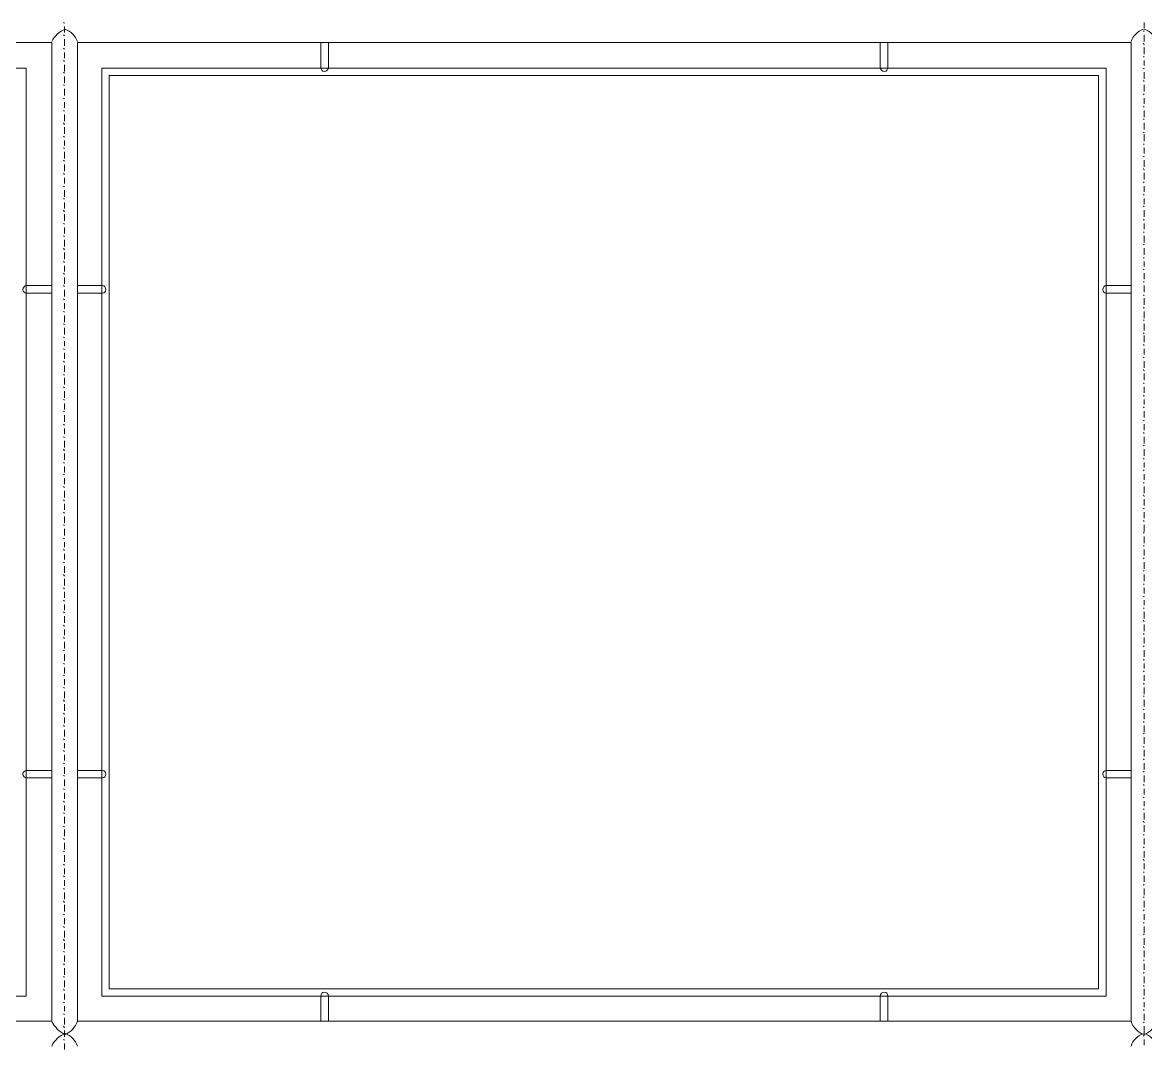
# Model space of a CAD drawing. Header units: millimetres. Extents: x 2928 to 3112, y 1220 to 1280.
# Drawn here: x 3061.409 to 3063.647, y 1234.856 to 1236.896 of the extents above; entities that cross this region are included whole.
import ezdxf

# ---------------------------------------------------------------- set-up
doc = ezdxf.new("R2010")
doc.units = ezdxf.units.MM

msp = doc.modelspace()

# ---------------------------------------------------------------- linework, layer by layer
at = {"color": 252, "linetype": 'Continuous', "lineweight": 13, "true_color": 0x989898}
for points in [[(3061.49262, 1236.89429), (3061.49097, 1236.89594), (3061.49097, 1236.89594)], [(3061.49262, 1236.8761), (3061.49262, 1236.88767), (3061.49262, 1236.88767)], [(3063.64446, 1236.88437), (3063.64446, 1236.89594), (3063.64446, 1236.89594)], [(3061.49262, 1236.86948), (3061.49097, 1236.87113), (3061.49097, 1236.87113)], [(3061.49262, 1236.84963), (3061.49262, 1236.86286), (3061.49262, 1236.86286)], [(3063.64446, 1236.87775), (3063.64281, 1236.8794), (3063.64281, 1236.8794)], [(3063.64446, 1236.8579), (3063.64446, 1236.87113), (3063.64446, 1236.87113)], [(3061.49262, 1236.84302), (3061.49097, 1236.84467), (3061.49097, 1236.84467)], [(3061.49262, 1236.82482), (3061.49262, 1236.8364), (3061.49262, 1236.8364)], [(3063.64446, 1236.85129), (3063.64281, 1236.85459), (3063.64281, 1236.85459)], [(3063.64446, 1236.83309), (3063.64446, 1236.84632), (3063.64446, 1236.84632)], [(3061.49262, 1236.81821), (3061.49097, 1236.81986), (3061.49097, 1236.81986)], [(3063.64446, 1236.82648), (3063.64281, 1236.82813), (3063.64281, 1236.82813)], [(3063.64446, 1236.80994), (3063.64446, 1236.81986), (3063.64446, 1236.81986)], [(3061.49262, 1236.79505), (3061.49097, 1236.7967), (3061.49097, 1236.7967)], [(3061.49262, 1236.79836), (3061.49262, 1236.81159), (3061.49262, 1236.81159)], [(3063.64446, 1236.80332), (3063.64281, 1236.80497), (3063.64281, 1236.80497)], [(3063.64446, 1236.78347), (3063.64446, 1236.7967), (3063.64446, 1236.7967)], [(3061.49262, 1236.77024), (3061.49097, 1236.77189), (3061.49097, 1236.77189)], [(3061.49262, 1236.7752), (3061.49262, 1236.78843), (3061.49262, 1236.78843)], [(3063.64446, 1236.77851), (3063.64281, 1236.78016), (3063.64281, 1236.78016)], [(3063.64446, 1236.75866), (3063.64446, 1236.77189), (3063.64446, 1236.77189)], [(3061.49262, 1236.75039), (3061.49262, 1236.76362), (3061.49262, 1236.76362)], [(3063.64446, 1236.75205), (3063.64281, 1236.7537), (3063.64281, 1236.7537)], [(3061.49262, 1236.74378), (3061.49097, 1236.74543), (3061.49097, 1236.74543)], [(3061.49262, 1236.72558), (3061.49262, 1236.73716), (3061.49262, 1236.73716)], [(3063.64446, 1236.72724), (3063.64281, 1236.72889), (3063.64281, 1236.72889)], [(3063.64446, 1236.73385), (3063.64446, 1236.74543), (3063.64446, 1236.74543)], [(3061.49262, 1236.71897), (3061.49097, 1236.72062), (3061.49097, 1236.72062)], [(3061.49262, 1236.69912), (3061.49262, 1236.71235), (3061.49262, 1236.71235)], [(3063.64446, 1236.70243), (3063.64281, 1236.70408), (3063.64281, 1236.70408)], [(3063.64446, 1236.70739), (3063.64446, 1236.72062), (3063.64446, 1236.72062)], [(3061.49262, 1236.6925), (3061.49097, 1236.69581), (3061.49097, 1236.69581)], [(3061.49262, 1236.67431), (3061.49262, 1236.68754), (3061.49262, 1236.68754)], [(3063.64446, 1236.68258), (3063.64446, 1236.69581), (3063.64446, 1236.69581)], [(3061.49262, 1236.66769), (3061.49097, 1236.66935), (3061.49097, 1236.66935)], [(3061.49262, 1236.65115), (3061.49262, 1236.66108), (3061.49262, 1236.66108)], [(3063.64446, 1236.67596), (3063.64281, 1236.67762), (3063.64281, 1236.67762)], [(3063.64446, 1236.65942), (3063.64446, 1236.67265), (3063.64446, 1236.67265)], [(3061.49262, 1236.64454), (3061.49097, 1236.64619), (3061.49097, 1236.64619)], [(3061.49262, 1236.62469), (3061.49262, 1236.63792), (3061.49262, 1236.63792)], [(3063.64446, 1236.65281), (3063.64281, 1236.65446), (3063.64281, 1236.65446)], [(3063.64446, 1236.63461), (3063.64446, 1236.64619), (3063.64446, 1236.64619)], [(3061.49262, 1236.61973), (3061.49097, 1236.62138), (3061.49097, 1236.62138)], [(3061.49262, 1236.59988), (3061.49262, 1236.61311), (3061.49262, 1236.61311)], [(3063.64446, 1236.628), (3063.64281, 1236.62965), (3063.64281, 1236.62965)], [(3063.64446, 1236.60815), (3063.64446, 1236.62138), (3063.64446, 1236.62138)], [(3061.49262, 1236.59326), (3061.49097, 1236.59492), (3061.49097, 1236.59492)], [(3063.64446, 1236.60153), (3063.64281, 1236.60484), (3063.64281, 1236.60484)], [(3063.64446, 1236.58334), (3063.64446, 1236.59657), (3063.64446, 1236.59657)], [(3061.49262, 1236.56845), (3061.49097, 1236.57011), (3061.49097, 1236.57011)], [(3061.49262, 1236.57507), (3061.49262, 1236.58665), (3061.49262, 1236.58665)], [(3063.64446, 1236.57672), (3063.64281, 1236.57838), (3063.64281, 1236.57838)], [(3063.64446, 1236.55853), (3063.64446, 1236.57011), (3063.64446, 1236.57011)], [(3061.49262, 1236.54364), (3061.49097, 1236.5453), (3061.49097, 1236.5453)], [(3061.49262, 1236.54861), (3061.49262, 1236.56184), (3061.49262, 1236.56184)], [(3063.64446, 1236.55191), (3063.64281, 1236.55357), (3063.64281, 1236.55357)], [(3063.64446, 1236.53372), (3063.64446, 1236.5453), (3063.64446, 1236.5453)], [(3061.49262, 1236.51883), (3061.49097, 1236.52214), (3061.49097, 1236.52214)], [(3061.49262, 1236.52545), (3061.49262, 1236.53703), (3061.49262, 1236.53703)], [(3063.64446, 1236.52876), (3063.64281, 1236.53041), (3063.64281, 1236.53041)], [(3063.64446, 1236.50891), (3063.64446, 1236.52214), (3063.64446, 1236.52214)], [(3061.49262, 1236.50064), (3061.49262, 1236.51387), (3061.49262, 1236.51387)], [(3063.64446, 1236.50229), (3063.64281, 1236.50395), (3063.64281, 1236.50395)], [(3061.49262, 1236.49402), (3061.49097, 1236.49568), (3061.49097, 1236.49568)], [(3061.49262, 1236.47583), (3061.49262, 1236.48741), (3061.49262, 1236.48741)], [(3063.64446, 1236.47748), (3063.64281, 1236.47914), (3063.64281, 1236.47914)], [(3063.64446, 1236.4841), (3063.64446, 1236.49568), (3063.64446, 1236.49568)], [(3061.49262, 1236.46921), (3061.49097, 1236.47087), (3061.49097, 1236.47087)], [(3061.49262, 1236.44937), (3061.49262, 1236.4626), (3061.49262, 1236.4626)], [(3063.64446, 1236.45764), (3063.64446, 1236.47087), (3063.64446, 1236.47087)], [(3061.49262, 1236.44275), (3061.49097, 1236.44606), (3061.49097, 1236.44606)], [(3061.49262, 1236.42456), (3061.49262, 1236.43779), (3061.49262, 1236.43779)], [(3063.64446, 1236.45267), (3063.64281, 1236.45433), (3063.64281, 1236.45433)], [(3063.64446, 1236.43283), (3063.64446, 1236.44606), (3063.64446, 1236.44606)], [(3061.49262, 1236.41794), (3061.49097, 1236.41959), (3061.49097, 1236.41959)], [(3061.49262, 1236.39975), (3061.49262, 1236.41132), (3061.49262, 1236.41132)], [(3063.64446, 1236.42621), (3063.64281, 1236.42786), (3063.64281, 1236.42786)], [(3063.64446, 1236.40967), (3063.64446, 1236.41959), (3063.64446, 1236.41959)], [(3061.49262, 1236.39478), (3061.49097, 1236.39644), (3061.49097, 1236.39644)], [(3061.49262, 1236.37494), (3061.49262, 1236.38817), (3061.49262, 1236.38817)], [(3063.64446, 1236.40305), (3063.64281, 1236.40471), (3063.64281, 1236.40471)], [(3063.64446, 1236.38486), (3063.64446, 1236.39644), (3063.64446, 1236.39644)], [(3061.49262, 1236.36997), (3061.49097, 1236.37163), (3061.49097, 1236.37163)], [(3063.64446, 1236.37824), (3063.64281, 1236.3799), (3063.64281, 1236.3799)], [(3063.64446, 1236.3584), (3063.64446, 1236.37163), (3063.64446, 1236.37163)], [(3061.49262, 1236.34351), (3061.49097, 1236.34517), (3061.49097, 1236.34517)], [(3061.49262, 1236.35013), (3061.49262, 1236.36336), (3061.49262, 1236.36336)], [(3063.64446, 1236.35178), (3063.64281, 1236.35343), (3063.64281, 1236.35343)], [(3063.64446, 1236.33359), (3063.64446, 1236.34682), (3063.64446, 1236.34682)], [(3061.49262, 1236.32532), (3061.49262, 1236.3369), (3061.49262, 1236.3369)], [(3063.64446, 1236.32697), (3063.64281, 1236.32863), (3063.64281, 1236.32863)], [(3061.49262, 1236.3187), (3061.49097, 1236.32036), (3061.49097, 1236.32036)], [(3061.49262, 1236.29885), (3061.49262, 1236.31209), (3061.49262, 1236.31209)], [(3063.64446, 1236.30216), (3063.64281, 1236.30382), (3063.64281, 1236.30382)], [(3063.64446, 1236.30712), (3063.64446, 1236.32036), (3063.64446, 1236.32036)], [(3061.49262, 1236.29389), (3061.49097, 1236.29555), (3061.49097, 1236.29555)], [(3061.49262, 1236.27404), (3061.49262, 1236.28728), (3061.49262, 1236.28728)], [(3063.64446, 1236.2757), (3063.64281, 1236.27735), (3063.64281, 1236.27735)], [(3063.64446, 1236.28231), (3063.64446, 1236.29555), (3063.64446, 1236.29555)], [(3061.49262, 1236.26743), (3061.49097, 1236.26908), (3061.49097, 1236.26908)], [(3061.49262, 1236.25089), (3061.49262, 1236.26081), (3061.49262, 1236.26081)], [(3063.64446, 1236.25254), (3063.64281, 1236.2542), (3063.64281, 1236.2542)], [(3063.64446, 1236.25916), (3063.64446, 1236.27239), (3063.64446, 1236.27239)], [(3061.49262, 1236.24427), (3061.49097, 1236.24593), (3061.49097, 1236.24593)], [(3061.49262, 1236.22608), (3061.49262, 1236.23766), (3061.49262, 1236.23766)], [(3063.64446, 1236.23435), (3063.64446, 1236.24593), (3063.64446, 1236.24593)], [(3061.49262, 1236.21946), (3061.49097, 1236.22112), (3061.49097, 1236.22112)], [(3061.49262, 1236.19961), (3061.49262, 1236.21285), (3061.49262, 1236.21285)], [(3063.64446, 1236.22773), (3063.64281, 1236.22939), (3063.64281, 1236.22939)], [(3063.64446, 1236.20788), (3063.64446, 1236.22112), (3063.64446, 1236.22112)], [(3061.49262, 1236.193), (3061.49097, 1236.19465), (3061.49097, 1236.19465)], [(3061.49262, 1236.1748), (3061.49262, 1236.18804), (3061.49262, 1236.18804)], [(3063.64446, 1236.20127), (3063.64281, 1236.20458), (3063.64281, 1236.20458)], [(3063.64446, 1236.18307), (3063.64446, 1236.19631), (3063.64446, 1236.19631)], [(3061.49262, 1236.16819), (3061.49097, 1236.16984), (3061.49097, 1236.16984)], [(3063.64446, 1236.17646), (3063.64281, 1236.17811), (3063.64281, 1236.17811)], [(3063.64446, 1236.15826), (3063.64446, 1236.16984), (3063.64446, 1236.16984)], [(3061.49262, 1236.14338), (3061.49097, 1236.14503), (3061.49097, 1236.14503)], [(3061.49262, 1236.14834), (3061.49262, 1236.16157), (3061.49262, 1236.16157)], [(3063.64446, 1236.15165), (3063.64281, 1236.1533), (3063.64281, 1236.1533)], [(3063.64446, 1236.13511), (3063.64446, 1236.14503), (3063.64446, 1236.14503)], [(3061.49262, 1236.12022), (3061.49097, 1236.12188), (3061.49097, 1236.12188)], [(3061.49262, 1236.12518), (3061.49262, 1236.13676), (3061.49262, 1236.13676)], [(3063.64446, 1236.12849), (3063.64281, 1236.13015), (3063.64281, 1236.13015)], [(3063.64446, 1236.10864), (3063.64446, 1236.12188), (3063.64446, 1236.12188)], [(3061.49262, 1236.10037), (3061.49262, 1236.11361), (3061.49262, 1236.11361)], [(3063.64446, 1236.10203), (3063.64281, 1236.10368), (3063.64281, 1236.10368)], [(3061.49262, 1236.09376), (3061.49097, 1236.09541), (3061.49097, 1236.09541)], [(3061.49262, 1236.07556), (3061.49262, 1236.08714), (3061.49262, 1236.08714)], [(3063.64446, 1236.07722), (3063.64281, 1236.07887), (3063.64281, 1236.07887)], [(3063.64446, 1236.08383), (3063.64446, 1236.09541), (3063.64446, 1236.09541)], [(3061.49262, 1236.06895), (3061.49097, 1236.0706), (3061.49097, 1236.0706)], [(3061.49262, 1236.0491), (3061.49262, 1236.06233), (3061.49262, 1236.06233)], [(3063.64446, 1236.05241), (3063.64281, 1236.05406), (3063.64281, 1236.05406)], [(3063.64446, 1236.05737), (3063.64446, 1236.0706), (3063.64446, 1236.0706)], [(3061.49262, 1236.04249), (3061.49097, 1236.04579), (3061.49097, 1236.04579)], [(3061.49262, 1236.02429), (3061.49262, 1236.03752), (3061.49262, 1236.03752)], [(3063.64446, 1236.03256), (3063.64446, 1236.04579), (3063.64446, 1236.04579)], [(3061.49262, 1236.01768), (3061.49097, 1236.01933), (3061.49097, 1236.01933)], [(3061.49262, 1235.99948), (3061.49262, 1236.01106), (3061.49262, 1236.01106)], [(3063.64446, 1236.02595), (3063.64281, 1236.0276), (3063.64281, 1236.0276)], [(3063.64446, 1236.00941), (3063.64446, 1236.01933), (3063.64446, 1236.01933)], [(3061.49262, 1235.99452), (3061.49097, 1235.99617), (3061.49097, 1235.99617)], [(3061.49262, 1235.97633), (3061.49262, 1235.9879), (3061.49262, 1235.9879)], [(3063.64446, 1236.00279), (3063.64281, 1236.00444), (3063.64281, 1236.00444)], [(3063.64446, 1235.9846), (3063.64446, 1235.99617), (3063.64446, 1235.99617)], [(3061.49262, 1235.96971), (3061.49097, 1235.97136), (3061.49097, 1235.97136)], [(3061.49262, 1235.94986), (3061.49262, 1235.96309), (3061.49262, 1235.96309)], [(3063.64446, 1235.97798), (3063.64281, 1235.97963), (3063.64281, 1235.97963)], [(3063.64446, 1235.95813), (3063.64446, 1235.97136), (3063.64446, 1235.97136)], [(3061.49262, 1235.94325), (3061.49097, 1235.9449), (3061.49097, 1235.9449)], [(3063.64446, 1235.95152), (3063.64281, 1235.95482), (3063.64281, 1235.95482)], [(3063.64446, 1235.93332), (3063.64446, 1235.94655), (3063.64446, 1235.94655)], [(3061.49262, 1235.91844), (3061.49097, 1235.92009), (3061.49097, 1235.92009)], [(3061.49262, 1235.92505), (3061.49262, 1235.93663), (3061.49262, 1235.93663)], [(3063.64446, 1235.92671), (3063.64281, 1235.92836), (3063.64281, 1235.92836)], [(3063.64446, 1235.90851), (3063.64446, 1235.92009), (3063.64446, 1235.92009)], [(3061.49262, 1235.89859), (3061.49262, 1235.91182), (3061.49262, 1235.91182)], [(3063.64446, 1235.9019), (3063.64281, 1235.90355), (3063.64281, 1235.90355)], [(3061.49262, 1235.89363), (3061.49097, 1235.89528), (3061.49097, 1235.89528)], [(3061.49262, 1235.87378), (3061.49262, 1235.88701), (3061.49262, 1235.88701)], [(3063.64446, 1235.87874), (3063.64281, 1235.88039), (3063.64281, 1235.88039)], [(3063.64446, 1235.88205), (3063.64446, 1235.89528), (3063.64446, 1235.89528)], [(3061.49262, 1235.86716), (3061.49097, 1235.86882), (3061.49097, 1235.86882)], [(3061.49262, 1235.85062), (3061.49262, 1235.86055), (3061.49262, 1235.86055)], [(3063.64446, 1235.85228), (3063.64281, 1235.85393), (3063.64281, 1235.85393)], [(3063.64446, 1235.85889), (3063.64446, 1235.87212), (3063.64446, 1235.87212)], [(3061.49262, 1235.84401), (3061.49097, 1235.84566), (3061.49097, 1235.84566)], [(3061.49262, 1235.82581), (3061.49262, 1235.83739), (3061.49262, 1235.83739)], [(3063.64446, 1235.82747), (3063.64281, 1235.82912), (3063.64281, 1235.82912)], [(3063.64446, 1235.83408), (3063.64446, 1235.84566), (3063.64446, 1235.84566)], [(3061.49262, 1235.8192), (3061.49097, 1235.82085), (3061.49097, 1235.82085)], [(3061.49262, 1235.79935), (3061.49262, 1235.81258), (3061.49262, 1235.81258)], [(3063.64446, 1235.80762), (3063.64446, 1235.82085), (3063.64446, 1235.82085)], [(3061.49262, 1235.79273), (3061.49097, 1235.79604), (3061.49097, 1235.79604)], [(3061.49262, 1235.77454), (3061.49262, 1235.78777), (3061.49262, 1235.78777)], [(3063.64446, 1235.80266), (3063.64281, 1235.80431), (3063.64281, 1235.80431)], [(3063.64446, 1235.78281), (3063.64446, 1235.79604), (3063.64446, 1235.79604)], [(3061.49262, 1235.76792), (3061.49097, 1235.76958), (3061.49097, 1235.76958)], [(3061.49262, 1235.74973), (3061.49262, 1235.76131), (3061.49262, 1235.76131)], [(3063.64446, 1235.77619), (3063.64281, 1235.77785), (3063.64281, 1235.77785)], [(3063.64446, 1235.758), (3063.64446, 1235.76958), (3063.64446, 1235.76958)], [(3061.49262, 1235.74311), (3061.49097, 1235.74477), (3061.49097, 1235.74477)], [(3063.64446, 1235.75138), (3063.64281, 1235.75304), (3063.64281, 1235.75304)], [(3063.64446, 1235.73484), (3063.64446, 1235.74477), (3063.64446, 1235.74477)], [(3061.49262, 1235.71996), (3061.49097, 1235.72161), (3061.49097, 1235.72161)], [(3061.49262, 1235.72492), (3061.49262, 1235.7365), (3061.49262, 1235.7365)], [(3063.64446, 1235.72823), (3063.64281, 1235.72988), (3063.64281, 1235.72988)], [(3063.64446, 1235.70838), (3063.64446, 1235.72161), (3063.64446, 1235.72161)], [(3061.49262, 1235.69349), (3061.49097, 1235.69515), (3061.49097, 1235.69515)], [(3061.49262, 1235.70011), (3061.49262, 1235.71334), (3061.49262, 1235.71334)], [(3063.64446, 1235.70176), (3063.64281, 1235.70507), (3063.64281, 1235.70507)], [(3063.64446, 1235.68357), (3063.64446, 1235.6968), (3063.64446, 1235.6968)], [(3061.49262, 1235.6753), (3061.49262, 1235.68688), (3061.49262, 1235.68688)], [(3063.64446, 1235.67695), (3063.64281, 1235.67861), (3063.64281, 1235.67861)], [(3061.49262, 1235.66868), (3061.49097, 1235.67034), (3061.49097, 1235.67034)], [(3061.49262, 1235.64884), (3061.49262, 1235.66207), (3061.49262, 1235.66207)], [(3063.64446, 1235.65214), (3063.64281, 1235.6538), (3063.64281, 1235.6538)], [(3063.64446, 1235.65876), (3063.64446, 1235.67034), (3063.64446, 1235.67034)], [(3061.49262, 1235.64387), (3061.49097, 1235.64553), (3061.49097, 1235.64553)], [(3061.49262, 1235.62403), (3061.49262, 1235.63726), (3061.49262, 1235.63726)], [(3063.64446, 1235.62568), (3063.64281, 1235.62733), (3063.64281, 1235.62733)], [(3063.64446, 1235.6323), (3063.64446, 1235.64553), (3063.64446, 1235.64553)], [(3061.49262, 1235.61741), (3061.49097, 1235.61906), (3061.49097, 1235.61906)], [(3061.49262, 1235.59922), (3061.49262, 1235.61079), (3061.49262, 1235.61079)], [(3063.64446, 1235.60914), (3063.64446, 1235.61906), (3063.64446, 1235.61906)], [(3061.49262, 1235.59425), (3061.49097, 1235.59591), (3061.49097, 1235.59591)], [(3061.49262, 1235.57606), (3061.49262, 1235.58764), (3061.49262, 1235.58764)], [(3063.64446, 1235.60252), (3063.64281, 1235.60418), (3063.64281, 1235.60418)], [(3063.64446, 1235.58433), (3063.64446, 1235.59591), (3063.64446, 1235.59591)], [(3061.49262, 1235.56944), (3061.49097, 1235.5711), (3061.49097, 1235.5711)], [(3061.49262, 1235.5496), (3061.49262, 1235.56283), (3061.49262, 1235.56283)], [(3063.64446, 1235.57771), (3063.64281, 1235.57937), (3063.64281, 1235.57937)], [(3063.64446, 1235.55787), (3063.64446, 1235.5711), (3063.64446, 1235.5711)], [(3061.49262, 1235.54298), (3061.49097, 1235.54629), (3061.49097, 1235.54629)], [(3061.49262, 1235.52479), (3061.49262, 1235.53802), (3061.49262, 1235.53802)], [(3063.64446, 1235.5529), (3063.64281, 1235.55456), (3063.64281, 1235.55456)], [(3063.64446, 1235.53306), (3063.64446, 1235.54629), (3063.64446, 1235.54629)], [(3061.49262, 1235.51817), (3061.49097, 1235.51982), (3061.49097, 1235.51982)], [(3063.64446, 1235.52644), (3063.64281, 1235.52809), (3063.64281, 1235.52809)], [(3063.64446, 1235.50825), (3063.64446, 1235.51982), (3063.64446, 1235.51982)], [(3061.49262, 1235.49336), (3061.49097, 1235.49502), (3061.49097, 1235.49502)], [(3061.49262, 1235.49998), (3061.49262, 1235.51155), (3061.49262, 1235.51155)], [(3063.64446, 1235.50163), (3063.64281, 1235.50328), (3063.64281, 1235.50328)], [(3063.64446, 1235.48178), (3063.64446, 1235.49502), (3063.64446, 1235.49502)], [(3061.49262, 1235.47351), (3061.49262, 1235.48675), (3061.49262, 1235.48675)], [(3063.64446, 1235.47848), (3063.64281, 1235.48013), (3063.64281, 1235.48013)], [(3063.64446, 1235.45863), (3063.64446, 1235.47186), (3063.64446, 1235.47186)], [(3061.49262, 1235.4669), (3061.49097, 1235.46855), (3061.49097, 1235.46855)], [(3061.49262, 1235.45036), (3061.49262, 1235.46028), (3061.49262, 1235.46028)], [(3063.64446, 1235.45201), (3063.64281, 1235.45367), (3063.64281, 1235.45367)], [(3061.49262, 1235.44374), (3061.49097, 1235.4454), (3061.49097, 1235.4454)], [(3061.49262, 1235.42555), (3061.49262, 1235.43713), (3061.49262, 1235.43713)], [(3063.64446, 1235.4272), (3063.64281, 1235.42886), (3063.64281, 1235.42886)], [(3063.64446, 1235.43382), (3063.64446, 1235.44705), (3063.64446, 1235.44705)], [(3061.49262, 1235.41893), (3061.49097, 1235.42059), (3061.49097, 1235.42059)], [(3061.49262, 1235.39908), (3061.49262, 1235.41232), (3061.49262, 1235.41232)], [(3063.64446, 1235.40239), (3063.64281, 1235.40405), (3063.64281, 1235.40405)], [(3063.64446, 1235.40735), (3063.64446, 1235.42059), (3063.64446, 1235.42059)], [(3061.49262, 1235.39412), (3061.49097, 1235.39578), (3061.49097, 1235.39578)], [(3061.49262, 1235.37427), (3061.49262, 1235.38751), (3061.49262, 1235.38751)], [(3063.64446, 1235.38254), (3063.64446, 1235.39578), (3063.64446, 1235.39578)], [(3061.49262, 1235.36766), (3061.49097, 1235.36931), (3061.49097, 1235.36931)], [(3061.49262, 1235.34946), (3061.49262, 1235.36104), (3061.49262, 1235.36104)], [(3063.64446, 1235.37593), (3063.64281, 1235.37758), (3063.64281, 1235.37758)], [(3063.64446, 1235.35773), (3063.64446, 1235.36931), (3063.64446, 1235.36931)], [(3061.49262, 1235.34285), (3061.49097, 1235.3445), (3061.49097, 1235.3445)], [(3061.49262, 1235.32631), (3061.49262, 1235.33623), (3061.49262, 1235.33623)], [(3063.64446, 1235.35112), (3063.64281, 1235.35277), (3063.64281, 1235.35277)], [(3063.64446, 1235.33458), (3063.64446, 1235.3445), (3063.64446, 1235.3445)], [(3061.49262, 1235.31969), (3061.49097, 1235.32135), (3061.49097, 1235.32135)], [(3063.64446, 1235.32796), (3063.64281, 1235.32962), (3063.64281, 1235.32962)], [(3063.64446, 1235.30811), (3063.64446, 1235.32135), (3063.64446, 1235.32135)], [(3061.49262, 1235.29323), (3061.49097, 1235.29488), (3061.49097, 1235.29488)], [(3061.49262, 1235.29984), (3061.49262, 1235.31308), (3061.49262, 1235.31308)], [(3063.64446, 1235.3015), (3063.64281, 1235.30481), (3063.64281, 1235.30481)], [(3063.64446, 1235.2833), (3063.64446, 1235.29654), (3063.64446, 1235.29654)], [(3061.49262, 1235.26842), (3061.49097, 1235.27007), (3061.49097, 1235.27007)], [(3061.49262, 1235.27503), (3061.49262, 1235.28827), (3061.49262, 1235.28827)], [(3063.64446, 1235.27669), (3063.64281, 1235.27834), (3063.64281, 1235.27834)], [(3063.64446, 1235.25849), (3063.64446, 1235.27007), (3063.64446, 1235.27007)], [(3061.49262, 1235.24857), (3061.49262, 1235.2618), (3061.49262, 1235.2618)], [(3063.64446, 1235.25188), (3063.64281, 1235.25353), (3063.64281, 1235.25353)], [(3061.49262, 1235.24361), (3061.49097, 1235.24526), (3061.49097, 1235.24526)], [(3061.49262, 1235.22376), (3061.49262, 1235.23699), (3061.49262, 1235.23699)], [(3063.64446, 1235.22541), (3063.64281, 1235.22872), (3063.64281, 1235.22872)], [(3063.64446, 1235.23203), (3063.64446, 1235.24526), (3063.64446, 1235.24526)], [(3061.49262, 1235.21714), (3061.49097, 1235.2188), (3061.49097, 1235.2188)], [(3061.49262, 1235.19895), (3061.49262, 1235.21053), (3061.49262, 1235.21053)], [(3063.64446, 1235.20226), (3063.64281, 1235.20391), (3063.64281, 1235.20391)], [(3063.64446, 1235.20888), (3063.64446, 1235.22045), (3063.64446, 1235.22045)], [(3061.49262, 1235.19399), (3061.49097, 1235.19564), (3061.49097, 1235.19564)], [(3061.49262, 1235.1758), (3061.49262, 1235.18737), (3061.49262, 1235.18737)], [(3063.64446, 1235.18407), (3063.64446, 1235.19564), (3063.64446, 1235.19564)], [(3061.49262, 1235.16918), (3061.49097, 1235.17083), (3061.49097, 1235.17083)], [(3061.49262, 1235.14933), (3061.49262, 1235.16256), (3061.49262, 1235.16256)], [(3063.64446, 1235.17745), (3063.64281, 1235.1791), (3063.64281, 1235.1791)], [(3063.64446, 1235.1576), (3063.64446, 1235.17083), (3063.64446, 1235.17083)], [(3061.49262, 1235.14272), (3061.49097, 1235.14602), (3061.49097, 1235.14602)], [(3061.49262, 1235.12452), (3061.49262, 1235.13775), (3061.49262, 1235.13775)], [(3063.64446, 1235.15264), (3063.64281, 1235.15429), (3063.64281, 1235.15429)], [(3063.64446, 1235.13279), (3063.64446, 1235.14602), (3063.64446, 1235.14602)], [(3061.49262, 1235.11791), (3061.49097, 1235.11956), (3061.49097, 1235.11956)], [(3063.64446, 1235.12618), (3063.64281, 1235.12783), (3063.64281, 1235.12783)], [(3063.64446, 1235.10798), (3063.64446, 1235.11956), (3063.64446, 1235.11956)], [(3061.49262, 1235.0931), (3061.49097, 1235.09475), (3061.49097, 1235.09475)], [(3061.49262, 1235.09971), (3061.49262, 1235.11129), (3061.49262, 1235.11129)], [(3063.64446, 1235.10137), (3063.64281, 1235.10302), (3063.64281, 1235.10302)], [(3063.64446, 1235.08152), (3063.64446, 1235.09475), (3063.64446, 1235.09475)], [(3061.49262, 1235.06663), (3061.49097, 1235.06994), (3061.49097, 1235.06994)], [(3061.49262, 1235.07325), (3061.49262, 1235.08648), (3061.49262, 1235.08648)], [(3063.64446, 1235.07821), (3063.64281, 1235.07986), (3063.64281, 1235.07986)], [(3063.64446, 1235.05836), (3063.64446, 1235.07159), (3063.64446, 1235.07159)], [(3061.49262, 1235.04348), (3061.49097, 1235.04513), (3061.49097, 1235.04513)], [(3061.49262, 1235.05009), (3061.49262, 1235.06167), (3061.49262, 1235.06167)], [(3063.64446, 1235.05175), (3063.64281, 1235.05505), (3063.64281, 1235.05505)], [(3063.64446, 1235.03355), (3063.64446, 1235.04678), (3063.64446, 1235.04678)], [(3061.49262, 1235.02528), (3061.49262, 1235.03686), (3061.49262, 1235.03686)], [(3063.64446, 1235.02694), (3063.64281, 1235.02859), (3063.64281, 1235.02859)], [(3061.49262, 1235.01867), (3061.49097, 1235.02032), (3061.49097, 1235.02032)], [(3061.49262, 1234.99882), (3061.49262, 1235.01205), (3061.49262, 1235.01205)], [(3063.64446, 1235.00213), (3063.64281, 1235.00378), (3063.64281, 1235.00378)], [(3063.64446, 1235.00874), (3063.64446, 1235.02032), (3063.64446, 1235.02032)], [(3061.49262, 1234.99386), (3061.49097, 1234.99551), (3061.49097, 1234.99551)], [(3061.49262, 1234.97401), (3061.49262, 1234.98724), (3061.49262, 1234.98724)], [(3063.64446, 1234.98228), (3063.64446, 1234.99551), (3063.64446, 1234.99551)], [(3061.49262, 1234.96739), (3061.49097, 1234.96905), (3061.49097, 1234.96905)], [(3061.49262, 1234.9492), (3061.49262, 1234.96078), (3061.49262, 1234.96078)], [(3063.64446, 1234.97566), (3063.64281, 1234.97732), (3063.64281, 1234.97732)], [(3063.64446, 1234.95747), (3063.64446, 1234.9707), (3063.64446, 1234.9707)], [(3061.49262, 1234.94258), (3061.49097, 1234.94424), (3061.49097, 1234.94424)], [(3061.49262, 1234.92604), (3061.49262, 1234.93597), (3061.49262, 1234.93597)], [(3063.64446, 1234.95085), (3063.64281, 1234.95251), (3063.64281, 1234.95251)], [(3063.64446, 1234.93431), (3063.64446, 1234.94424), (3063.64446, 1234.94424)], [(3061.49262, 1234.91943), (3061.49097, 1234.92108), (3061.49097, 1234.92108)], [(3061.49262, 1234.89958), (3061.49262, 1234.91281), (3061.49262, 1234.91281)], [(3063.64446, 1234.9277), (3063.64281, 1234.92935), (3063.64281, 1234.92935)], [(3063.64446, 1234.90785), (3063.64446, 1234.92108), (3063.64446, 1234.92108)], [(3061.49262, 1234.89296), (3061.49097, 1234.89627), (3061.49097, 1234.89627)], [(3063.64446, 1234.90289), (3063.64281, 1234.90454), (3063.64281, 1234.90454)], [(3063.64446, 1234.88304), (3063.64446, 1234.89627), (3063.64446, 1234.89627)], [(3061.49262, 1234.86815), (3061.49097, 1234.86981), (3061.49097, 1234.86981)], [(3061.49262, 1234.87477), (3061.49262, 1234.888), (3061.49262, 1234.888)], [(3063.64446, 1234.87642), (3063.64281, 1234.87808), (3063.64281, 1234.87808)], [(3063.64446, 1234.85823), (3063.64446, 1234.86981), (3063.64446, 1234.86981)], [(3061.49262, 1234.84996), (3061.49262, 1234.86154), (3061.49262, 1234.86154)]]:
    msp.add_lwpolyline(points, dxfattribs=at)
at = {"color": 7, "linetype": 'Continuous', "lineweight": 5, "true_color": 0x000007}
for points in [[(3061.46781, 1234.9062), (3061.46781, 1236.85625), (3059.1175, 1236.85625)], [(3061.51909, 1234.9062), (3061.51909, 1236.85625), (3061.51909, 1236.85625)], [(3063.618, 1234.9062), (3063.618, 1236.85625), (3061.51909, 1236.85625)], [(3062.00371, 1236.85625), (3062.00371, 1236.80497), (3062.00371, 1236.80497)], [(3062.01859, 1236.80497), (3062.01859, 1236.85625), (3062.00371, 1236.85625)], [(3063.11849, 1236.80497), (3063.11849, 1236.85625), (3063.13338, 1236.85625)], [(3063.13338, 1236.85625), (3063.13338, 1236.80497), (3063.13338, 1236.80497)], [(3061.46781, 1236.37163), (3061.41654, 1236.37163), (3061.41654, 1236.37163)], [(3061.41654, 1236.35674), (3061.46781, 1236.35674), (3061.46781, 1236.37163)], [(3061.51909, 1236.37163), (3061.56705, 1236.37163), (3061.56705, 1236.37163)], [(3061.56705, 1236.35674), (3061.51909, 1236.35674), (3061.51909, 1236.37163)], [(3063.618, 1236.37163), (3063.56838, 1236.37163), (3063.56838, 1236.37163)], [(3063.56838, 1236.35674), (3063.618, 1236.35674), (3063.618, 1236.37163)], [(3061.41654, 1235.4057), (3061.46781, 1235.4057), (3061.46781, 1235.39081)], [(3061.56705, 1235.4057), (3061.51909, 1235.4057), (3061.51909, 1235.39081)], [(3063.56838, 1235.4057), (3063.618, 1235.4057), (3063.618, 1235.39081)], [(3061.46781, 1235.39081), (3061.41654, 1235.39081), (3061.41654, 1235.39081)], [(3061.51909, 1235.39081), (3061.56705, 1235.39081), (3061.56705, 1235.39081)], [(3063.618, 1235.39081), (3063.56838, 1235.39081), (3063.56838, 1235.39081)], [(3062.00371, 1234.9062), (3062.00371, 1234.95581), (3062.00371, 1234.95581)], [(3062.01859, 1234.95581), (3062.01859, 1234.9062), (3062.00371, 1234.9062)], [(3063.11849, 1234.95581), (3063.11849, 1234.9062), (3063.13338, 1234.9062)], [(3063.13338, 1234.9062), (3063.13338, 1234.95581), (3063.13338, 1234.95581)], [(3061.46781, 1234.9062), (3059.1175, 1234.9062), (3059.1175, 1234.9062)], [(3063.618, 1234.9062), (3061.51909, 1234.9062), (3061.51909, 1234.9062)]]:
    msp.add_lwpolyline(points, dxfattribs=at)
for points in [[(3059.16546, 1236.80497), (3061.41654, 1236.80497), (3061.41654, 1234.95581), (3059.16546, 1234.95581)], [(3061.56705, 1236.80497), (3063.56838, 1236.80497), (3063.56838, 1234.95581), (3061.56705, 1234.95581)], [(3063.55349, 1234.9707), (3061.58194, 1234.9707), (3061.58194, 1236.79009), (3063.55349, 1236.79009)]]:
    msp.add_lwpolyline(points, close=True, dxfattribs=at)
for points in [[(3061.49428, 1236.88271), (3061.4827, 1236.87775), (3061.47278, 1236.86948), (3061.46781, 1236.8579)], [(3061.51909, 1236.8579), (3061.51413, 1236.86948), (3061.50586, 1236.87775), (3061.49428, 1236.88271)], [(3063.64281, 1236.88271), (3063.63123, 1236.87775), (3063.62131, 1236.86948), (3063.618, 1236.8579)], [(3063.67093, 1236.8579), (3063.66596, 1236.86948), (3063.65604, 1236.87775), (3063.64446, 1236.88271)], [(3061.46781, 1234.9062), (3061.47278, 1234.89462), (3061.4827, 1234.88469), (3061.49428, 1234.87973)], [(3061.46781, 1234.9062), (3061.47278, 1234.89462), (3061.4827, 1234.88469), (3061.49428, 1234.87973)], [(3061.49428, 1234.87973), (3061.50586, 1234.88469), (3061.51413, 1234.89462), (3061.51909, 1234.9062)], [(3061.49428, 1234.87973), (3061.50586, 1234.88469), (3061.51413, 1234.89462), (3061.51909, 1234.9062)], [(3063.618, 1234.9062), (3063.62131, 1234.89462), (3063.63123, 1234.88469), (3063.64281, 1234.87973)], [(3063.64446, 1234.87973), (3063.65604, 1234.88469), (3063.66596, 1234.89462), (3063.67093, 1234.9062)], [(3061.49428, 1234.88139), (3061.4827, 1234.87808), (3061.47278, 1234.86815), (3061.46781, 1234.85658)], [(3061.49428, 1234.88139), (3061.4827, 1234.87808), (3061.47278, 1234.86815), (3061.46781, 1234.85658)], [(3061.51909, 1234.85658), (3061.51413, 1234.86815), (3061.50586, 1234.87808), (3061.49428, 1234.88139)], [(3061.51909, 1234.85658), (3061.51413, 1234.86815), (3061.50586, 1234.87808), (3061.49428, 1234.88139)], [(3063.64281, 1234.88139), (3063.63123, 1234.87808), (3063.62131, 1234.86815), (3063.618, 1234.85658)], [(3063.67093, 1234.85658), (3063.66596, 1234.86815), (3063.65604, 1234.87808), (3063.64446, 1234.88139)]]:
    msp.add_open_spline(points, degree=3, dxfattribs=at)
for points in [[(3062.00371, 1236.80663), (3062.00371, 1236.80167), (3062.00701, 1236.79836), (3062.01032, 1236.79836), (3062.01032, 1236.79836), (3062.01528, 1236.79836), (3062.01859, 1236.80167), (3062.01859, 1236.80663)], [(3063.11849, 1236.80663), (3063.11849, 1236.80167), (3063.1218, 1236.79836), (3063.12676, 1236.79836), (3063.12676, 1236.79836), (3063.13007, 1236.79836), (3063.13338, 1236.80167), (3063.13338, 1236.80663)], [(3061.41819, 1236.37163), (3061.41323, 1236.37163), (3061.40992, 1236.36832), (3061.40992, 1236.36336), (3061.40992, 1236.36336), (3061.40992, 1236.36005), (3061.41323, 1236.35674), (3061.41819, 1236.35674)], [(3061.56871, 1236.35674), (3061.57201, 1236.35674), (3061.57532, 1236.36005), (3061.57532, 1236.36336), (3061.57532, 1236.36336), (3061.57532, 1236.36832), (3061.57201, 1236.37163), (3061.56871, 1236.37163)], [(3063.56838, 1236.37163), (3063.56507, 1236.37163), (3063.56176, 1236.36832), (3063.56176, 1236.36336), (3063.56176, 1236.36336), (3063.56176, 1236.36005), (3063.56507, 1236.35674), (3063.56838, 1236.35674)], [(3061.41819, 1235.4057), (3061.41323, 1235.4057), (3061.40992, 1235.40239), (3061.40992, 1235.39908), (3061.40992, 1235.39908), (3061.40992, 1235.39412), (3061.41323, 1235.39081), (3061.41819, 1235.39081)], [(3061.56871, 1235.39081), (3061.57201, 1235.39081), (3061.57532, 1235.39412), (3061.57532, 1235.39908), (3061.57532, 1235.39908), (3061.57532, 1235.40239), (3061.57201, 1235.4057), (3061.56871, 1235.4057)], [(3063.56838, 1235.4057), (3063.56507, 1235.4057), (3063.56176, 1235.40239), (3063.56176, 1235.39908), (3063.56176, 1235.39908), (3063.56176, 1235.39412), (3063.56507, 1235.39081), (3063.56838, 1235.39081)], [(3062.01859, 1234.95581), (3062.01859, 1234.96078), (3062.01528, 1234.96408), (3062.01032, 1234.96408), (3062.01032, 1234.96408), (3062.00701, 1234.96408), (3062.00371, 1234.96078), (3062.00371, 1234.95581)], [(3063.13338, 1234.95581), (3063.13338, 1234.96078), (3063.13007, 1234.96408), (3063.12676, 1234.96408), (3063.12676, 1234.96408), (3063.1218, 1234.96408), (3063.11849, 1234.96078), (3063.11849, 1234.95581)]]:
    msp.add_open_spline(points, degree=3, knots=[0, 0, 0, 0, 0.125, 0.125, 0.125, 0.125001, 1, 1, 1, 1], dxfattribs=at)

doc.saveas('drawing.dxf')
